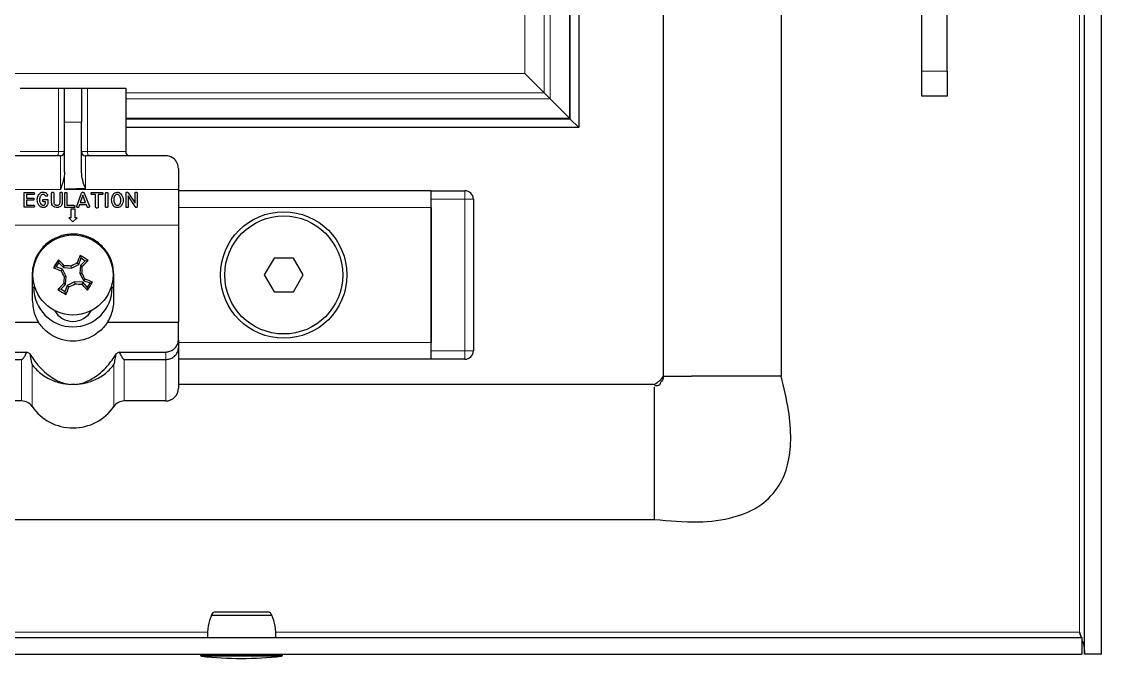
# Model space of a CAD drawing. Header units: millimetres. Extents: x -560 to 1716, y -1079 to 978.
# Drawn here: x 1389.1 to 1517.2, y -795.6 to -720 of the extents above; entities that cross this region are included whole.
import ezdxf

# ---------------------------------------------------------------- set-up
doc = ezdxf.new("R2010")
doc.units = ezdxf.units.MM

msp = doc.modelspace()

# ---------------------------------------------------------------- linework, layer by layer
at = {"color": 7, "linetype": 'Continuous', "lineweight": 25}
for p, q in [((1515.17, -795.06), (1515.17, 759.94)), ((1517.17, -795.06), (1517.17, 759.94)), ((1465.17, 726.94), (1465.17, -762.06)), ((1455.17, 697.44), (1455.17, -732.56)), ((1479.17, -717.73), (1479.17, -762.06)), ((1495.87, -725.86), (1495.87, -718.06)), ((1498.87, -725.86), (1498.87, -718.06)), ((1451.07, -728.46), (1448.77, -726.15)), ((1495.87, -728.86), (1495.87, -725.86)), ((1498.87, -725.86), (1498.87, -728.86)), ((1388.92, -727.91), (1393.45, -727.91)), ((1393.45, -727.91), (1394.17, -727.91)), ((1394.17, -727.91), (1396.17, -727.91)), ((1394.17, -731.91), (1394.17, -727.91)), ((1396.17, -727.91), (1396.17, -731.91)), ((1396.17, -727.91), (1396.9, -727.91)), ((1396.9, -727.91), (1401.42, -727.91)), ((1401.42, -727.91), (1401.42, -735.41)), ((1451.77, -729.15), (1451.07, -728.46)), ((1498.87, -728.86), (1495.87, -728.86)), ((1454.07, -731.46), (1451.77, -729.15)), ((1394.17, -737.85), (1394.17, -731.91)), ((1396.17, -737.85), (1396.17, -731.91)), ((1455.17, -732.56), (1401.42, -732.56)), ((1455.17, -732.56), (1454.17, -731.56)), ((1393.67, -735.91), (1384.17, -735.91)), ((1406.17, -735.91), (1396.67, -735.91)), ((1407.67, -737.41), (1407.67, -739.91)), ((1389.37, -740.26), (1390.44, -740.26)), ((1389.37, -742.03), (1389.37, -740.26)), ((1392.63, -741.45), (1392.63, -740.37)), ((1392.9, -740.37), (1392.9, -741.45)), ((1393.64, -741.43), (1393.64, -740.37)), ((1393.9, -740.37), (1393.9, -741.43)), ((1394.19, -742.06), (1394.19, -740.4)), ((1394.46, -740.4), (1394.46, -741.79)), ((1395.62, -741.88), (1396.19, -740.35)), ((1396.51, -740.37), (1397.11, -741.88)), ((1397.44, -740.26), (1398.56, -740.26)), ((1399.03, -741.92), (1399.03, -740.39)), ((1399.3, -740.39), (1399.3, -741.92)), ((1401.46, -741.92), (1401.46, -740.36)), ((1401.73, -740.32), (1402.53, -741.55)), ((1402.53, -741.55), (1402.53, -740.37)), ((1402.8, -740.37), (1402.8, -741.93)), ((1407.67, -739.91), (1407.67, -744.16)), ((1437.67, -740.06), (1407.67, -740.06)), ((1437.67, -740.06), (1441.67, -740.06)), ((1437.67, -741.06), (1437.67, -740.06)), ((1390.44, -740.52), (1389.64, -740.52)), ((1389.64, -740.52), (1389.64, -740.93)), ((1389.64, -740.93), (1390.38, -740.93)), ((1390.38, -741.2), (1389.64, -741.2)), ((1389.64, -741.2), (1389.64, -741.77)), ((1391.71, -741.1), (1392.2, -741.1)), ((1391.91, -741.36), (1391.71, -741.36)), ((1392.2, -741.1), (1392.2, -741.4)), ((1396.35, -740.59), (1396.04, -741.46)), ((1396.04, -741.46), (1396.67, -741.46)), ((1396.67, -741.46), (1396.35, -740.59)), ((1397.86, -740.52), (1397.44, -740.52)), ((1397.86, -741.99), (1397.86, -740.52)), ((1398.56, -740.52), (1398.17, -740.52)), ((1398.17, -740.52), (1398.17, -741.99)), ((1402.56, -741.95), (1401.72, -740.68)), ((1401.72, -740.68), (1401.72, -741.92)), ((1437.67, -759.06), (1437.67, -741.06)), ((1442.67, -741.06), (1442.67, -759.06)), ((1390.44, -742.03), (1389.37, -742.03)), ((1389.64, -741.77), (1390.44, -741.77)), ((1395.26, -742.06), (1394.19, -742.06)), ((1394.46, -741.79), (1395.25, -741.79)), ((1395.42, -742.26), (1394.92, -742.26)), ((1394.92, -742.26), (1394.92, -743.26)), ((1395.42, -743.26), (1395.42, -742.26)), ((1395.95, -741.72), (1395.86, -741.97)), ((1396.76, -741.72), (1395.95, -741.72)), ((1396.86, -741.96), (1396.76, -741.72)), ((1437.67, -742.06), (1437.67, -758.06)), ((1394.67, -743.26), (1395.17, -743.76)), ((1394.92, -743.26), (1394.67, -743.26)), ((1395.17, -743.76), (1395.67, -743.26)), ((1395.67, -743.26), (1395.42, -743.26)), ((1407.67, -744.16), (1407.67, -755.66)), ((1395.87, -748.8), (1396.13, -748.04)), ((1396.13, -748.04), (1396.02, -747.73)), ((1396.13, -748.04), (1396.63, -748.37)), ((1419.02, -748.06), (1417.87, -750.06)), ((1421.33, -748.06), (1419.02, -748.06)), ((1422.48, -750.06), (1421.33, -748.06)), ((1393.16, -749.11), (1392.85, -749.21)), ((1393.16, -749.11), (1393.49, -748.6)), ((1393.91, -749.37), (1393.16, -749.11)), ((1393.49, -748.6), (1393.46, -748.27)), ((1393.49, -748.6), (1394.03, -749.18)), ((1393.91, -749.37), (1393.75, -749.55)), ((1394.35, -750.23), (1393.91, -749.37)), ((1394.03, -749.18), (1394.14, -748.96)), ((1394.03, -749.18), (1395, -749.24)), ((1395, -749.24), (1394.95, -749)), ((1395, -749.24), (1395.87, -748.8)), ((1395.87, -748.8), (1395.68, -748.64)), ((1396.05, -748.92), (1396, -749.88)), ((1396.63, -748.37), (1396.05, -748.92)), ((1396.05, -748.92), (1396.27, -749.02)), ((1396.63, -748.37), (1396.96, -748.35)), ((1390.32, -750.06), (1390.32, -753.06)), ((1394.35, -750.23), (1394.12, -750.28)), ((1394.3, -751.2), (1394.35, -750.23)), ((1396, -749.88), (1396.23, -749.83)), ((1396, -749.88), (1396.44, -750.75)), ((1396.44, -750.75), (1396.6, -750.56)), ((1400.02, -753.06), (1400.02, -750.06)), ((1417.87, -750.06), (1419.02, -752.06)), ((1421.33, -752.06), (1422.48, -750.06)), ((1390.52, -751.56), (1390.32, -751.56)), ((1393.72, -751.74), (1393.39, -751.77)), ((1393.72, -751.74), (1394.3, -751.2)), ((1394.22, -752.07), (1393.72, -751.74)), ((1394.3, -751.2), (1394.08, -751.1)), ((1394.48, -751.32), (1394.22, -752.07)), ((1395.35, -750.88), (1394.48, -751.32)), ((1394.48, -751.32), (1394.67, -751.48)), ((1395.35, -750.88), (1395.4, -751.12)), ((1396.32, -750.93), (1395.35, -750.88)), ((1396.32, -750.93), (1396.21, -751.15)), ((1396.86, -751.52), (1396.32, -750.93)), ((1396.44, -750.75), (1397.19, -751.01)), ((1397.19, -751.01), (1396.86, -751.52)), ((1396.86, -751.52), (1396.89, -751.84)), ((1397.19, -751.01), (1397.5, -750.9)), ((1400.02, -751.56), (1399.82, -751.56)), ((1394.22, -752.07), (1394.33, -752.38)), ((1419.02, -752.06), (1421.33, -752.06)), ((1382.67, -755.66), (1391.08, -755.66)), ((1399.27, -755.66), (1407.67, -755.66)), ((1407.67, -757.8), (1407.67, -755.66)), ((1407.67, -757.8), (1407.67, -758.71)), ((1384.17, -759.2), (1389.69, -759.2)), ((1400.66, -759.2), (1406.17, -759.2)), ((1407.67, -758.71), (1407.67, -763.51)), ((1437.67, -760.06), (1437.67, -759.06)), ((1384.17, -760.09), (1389.08, -760.09)), ((1401.26, -760.09), (1406.17, -760.09)), ((1437.67, -760.06), (1407.67, -760.06)), ((1441.67, -760.06), (1437.67, -760.06)), ((1468.61, -762.06), (1468.55, -762.06)), ((1475.74, -762.06), (1468.61, -762.06)), ((1475.89, -762.06), (1475.74, -762.06)), ((1478.2, -762.06), (1475.89, -762.06)), ((1479.17, -762.06), (1478.2, -762.06)), ((1464.17, -763.06), (1407.67, -763.06)), ((1464.17, -779.06), (1464.17, -763.38)), ((1389.08, -765.01), (1384.17, -765.01)), ((1406.17, -765.01), (1401.26, -765.01)), ((976.17, -779.06), (1464.17, -779.06)), ((1418.28, -790.06), (1412.07, -790.06)), ((1411.59, -790.44), (1415.17, -790.44)), ((1415.17, -790.44), (1418.76, -790.44)), ((1514.57, -792.46), (1514.77, -793.06)), ((925.47, -793.06), (1514.87, -793.06)), ((1514.87, -793.06), (1514.87, -795.06)), ((925.47, -795.06), (1514.87, -795.06)), ((1517.17, -795.06), (1515.17, -795.06))]:
    msp.add_line(p, q, dxfattribs=at)
at = {"color": 8, "linetype": 'Continuous', "lineweight": 18}
for p, q in [((1514.57, 757.34), (1514.57, -792.46)), ((1454.07, 696.34), (1454.07, -731.46)), ((1454.17, 696.44), (1454.17, -731.56)), ((1451.07, 693.34), (1451.07, -728.46)), ((1451.77, 694.03), (1451.77, -729.15)), ((1448.77, 691.03), (1448.77, -726.15)), ((1448.77, -726.15), (991.58, -726.15)), ((1495.87, -725.86), (1498.87, -725.86)), ((1393.45, -735.41), (1393.45, -727.91)), ((1396.9, -727.91), (1396.9, -735.41)), ((1451.07, -728.46), (1401.42, -728.46)), ((1451.77, -729.15), (1401.42, -729.15)), ((1454.07, -731.46), (1401.42, -731.46)), ((1396.17, -731.91), (1394.17, -731.91)), ((1454.17, -731.56), (1401.42, -731.56)), ((1388.92, -735.41), (1393.45, -735.41)), ((1393.45, -735.41), (1394.17, -735.41)), ((1393.67, -739.91), (1393.67, -735.91)), ((1396.17, -735.41), (1396.9, -735.41)), ((1396.67, -735.91), (1396.67, -739.84)), ((1396.9, -735.41), (1401.42, -735.41)), ((1394.17, -739.91), (1394.17, -737.85)), ((1393.67, -739.91), (1382.67, -739.91)), ((1407.67, -739.91), (1394.17, -739.91)), ((1441.67, -740.06), (1441.67, -741.06)), ((1441.67, -741.06), (1437.67, -741.06)), ((1441.67, -759.06), (1441.67, -741.06)), ((1441.67, -741.06), (1442.67, -741.06)), ((1437.67, -742.06), (1407.67, -742.06)), ((1407.67, -744.16), (1382.67, -744.16)), ((1437.67, -758.06), (1407.67, -758.06)), ((1406.17, -760.09), (1406.17, -759.2)), ((1437.67, -759.06), (1441.67, -759.06)), ((1441.67, -759.06), (1441.67, -760.06)), ((1441.67, -759.06), (1442.67, -759.06)), ((1389.08, -765.01), (1389.08, -760.09)), ((1390.32, -760.69), (1390.32, -765.66)), ((1400.03, -765.66), (1400.03, -760.69)), ((1401.26, -760.09), (1401.26, -765.01)), ((1406.17, -765.01), (1406.17, -760.09)), ((1411.13, -792.46), (1029.22, -792.46)), ((1514.57, -792.46), (1419.22, -792.46)), ((1410.31, -795.18), (1415.17, -795.18)), ((1410.43, -795.31), (1415.17, -795.31)), ((1415.17, -795.18), (1420.04, -795.18)), ((1415.17, -795.31), (1419.92, -795.31))]:
    msp.add_line(p, q, dxfattribs=at)
at = {"color": 8, "linetype": 'Continuous', "lineweight": 18, "flags": 128}
for points in [[(1393.45, -735.41), (1393.45, -735.51), (1393.44, -735.6), (1393.43, -735.69), (1393.41, -735.76), (1393.39, -735.82), (1393.37, -735.87), (1393.34, -735.9), (1393.31, -735.91)], [(1397.04, -735.91), (1397.01, -735.9), (1396.98, -735.87), (1396.96, -735.82), (1396.94, -735.76), (1396.92, -735.69), (1396.91, -735.6), (1396.9, -735.51), (1396.9, -735.41)]]:
    msp.add_lwpolyline(points, dxfattribs=at)
at = {"color": 7, "linetype": 'Continuous', "lineweight": 25}
for centre, radius in [((1420.17, -750.06), 7.5), ((1420.17, -750.06), 7), ((1395.17, -750.06), 4.75)]:
    msp.add_circle(centre, radius, dxfattribs=at)
for centre, radius, start, end in [((1393.67, -735.41), 0.5, 270, 0), ((1396.67, -735.41), 0.5, 180, 270), ((1401.92, -735.41), 0.5, 180, 270), ((1441.67, -741.06), 1, 0, 90), ((1460.48, -772.47), 69.05, 159.0058, 159.8057), ((1355.62, -810.78), 74.88, 56.4919, 57.3486), ((1455.89, -789.61), 74.88, 146.4919, 147.3486), ((1417.59, -684.75), 69.05, 249.0058, 249.8057), ((1344.5, -796.96), 69.05, 44.0348, 44.8347), ((1391.16, -824.51), 75.61, 87.129, 87.7468), ((1428.94, -816.54), 75.61, 116.0937, 116.7115), ((1320.72, -746.05), 75.61, 357.129, 357.7468), ((1348.28, -699.38), 69.05, 314.0348, 314.8347), ((1461.66, -716.3), 75.61, 206.0937, 206.7115), ((1469.63, -754.07), 75.61, 177.129, 177.7468), ((1328.69, -783.82), 75.61, 26.0937, 26.7115), ((1372.76, -815.37), 69.05, 69.0058, 69.8057), ((1395.17, -751.56), 4.65, 180, 0), ((1442.07, -800.73), 69.05, 134.0348, 134.8347), ((1434.73, -689.34), 74.88, 236.4919, 237.3486), ((1329.87, -727.64), 69.05, 339.0058, 339.8057), ((1361.41, -683.58), 75.61, 296.0937, 296.7115), ((1399.19, -675.6), 75.61, 267.129, 267.7468), ((1445.85, -703.16), 69.05, 224.0348, 224.8347), ((1334.45, -710.51), 74.88, 326.4919, 327.3486), ((1395.17, -753.06), 2.5, 209.1764, 330.8236), ((1441.67, -759.06), 1, 270, 0), ((1406.17, -763.51), 1.5, 270, 0), ((1389.08, -766.51), 1.5, 34.5604, 90), ((1395.17, -762.31), 5.9, 214.5604, 325.4396), ((1401.26, -766.51), 1.5, 90, 145.4396), ((1412.07, -790.56), 0.5, 90, 166.6165), ((1418.28, -790.56), 0.5, 13.3835, 90), ((1417.3, -792.79), 6.18, 157.6346, 182.4658), ((1413.05, -792.79), 6.18, 357.5342, 22.3654), ((1436.08, -795.12), 25.77, 179.861, 180.139), ((1410.44, -795.18), 0.126, 180, 263.9744), ((1415.18, -750.31), 45.25, 263.9744, 269.9984), ((1415.17, -750.31), 45.25, 270.0016, 276.0256), ((1419.91, -795.18), 0.126, 276.0256, 0), ((1394.27, -795.12), 25.77, 359.861, 0.139)]:
    msp.add_arc(centre, radius, start, end, dxfattribs=at)
msp.add_ellipse((16823.36, -739.91), major_axis=(15429.18, 0), ratio=0.000259, start_param=3.123591, end_param=3.141593, dxfattribs=at)
for points, knots in [([(1407.67, -737.41), (1407.65, -737.22), (1407.59, -736.75), (1407.13, -736.17), (1406.6, -735.93), (1406.25, -735.91), (1406.18, -735.91), (1406.17, -735.91)], [0, 0, 0, 0, 0.19414, 0.485275, 0.898779, 0.996769, 1, 1, 1, 1]), ([(1394.17, -737.85), (1394.14, -738.18), (1394.06, -738.89), (1393.8, -739.55), (1393.68, -739.9), (1393.67, -739.91)], [0, 0, 0, 0, 0.475461, 0.994056, 1, 1, 1, 1]), ([(1396.67, -739.84), (1396.67, -739.84), (1396.67, -739.84), (1396.67, -739.83), (1396.65, -739.81), (1396.62, -739.73), (1396.5, -739.4), (1396.28, -738.77), (1396.21, -738.17), (1396.17, -737.85)], [0, 0, 0, 0, 0.00167, 0.003889, 0.009531, 0.034361, 0.132751, 0.526214, 1, 1, 1, 1]), ([(1390.44, -740.26), (1390.46, -740.26), (1390.5, -740.26), (1390.56, -740.29), (1390.59, -740.34), (1390.59, -740.38), (1390.59, -740.39)], [0, 0, 0, 0, 0.280872, 0.559701, 0.779382, 1, 1, 1, 1]), ([(1390.59, -740.39), (1390.59, -740.41), (1390.58, -740.46), (1390.53, -740.52), (1390.47, -740.52), (1390.44, -740.52)], [0, 0, 0, 0, 0.281053, 0.559663, 1, 1, 1, 1]), ([(1391.13, -740.49), (1391.21, -740.41), (1391.34, -740.26), (1391.53, -740.24), (1391.62, -740.24)], [0, 0, 0, 0, 0.559217, 1, 1, 1, 1]), ([(1391.62, -740.24), (1391.69, -740.24), (1391.81, -740.24), (1391.92, -740.3), (1391.97, -740.33)], [0, 0, 0, 0, 0.560514, 1, 1, 1, 1]), ([(1391.97, -740.33), (1392, -740.36), (1392.07, -740.41), (1392.12, -740.48), (1392.14, -740.51)], [0, 0, 0, 0, 0.559542, 1, 1, 1, 1]), ([(1392.63, -740.37), (1392.63, -740.35), (1392.64, -740.31), (1392.66, -740.26), (1392.71, -740.24), (1392.74, -740.24), (1392.75, -740.24)], [0, 0, 0, 0, 0.280849, 0.55949, 0.779158, 1, 1, 1, 1]), ([(1392.75, -740.24), (1392.77, -740.24), (1392.82, -740.24), (1392.87, -740.27), (1392.9, -740.32), (1392.9, -740.35), (1392.9, -740.37)], [0, 0, 0, 0, 0.2809103, 0.559174, 0.7791663, 1, 1, 1, 1]), ([(1393.64, -740.37), (1393.64, -740.35), (1393.64, -740.31), (1393.67, -740.26), (1393.72, -740.24), (1393.75, -740.24), (1393.76, -740.24)], [0, 0, 0, 0, 0.2809, 0.559498, 0.779148, 1, 1, 1, 1]), ([(1393.76, -740.24), (1393.78, -740.24), (1393.82, -740.24), (1393.88, -740.27), (1393.9, -740.32), (1393.9, -740.35), (1393.9, -740.37)], [0, 0, 0, 0, 0.2808885, 0.5590229, 0.7791551, 1, 1, 1, 1]), ([(1394.19, -740.4), (1394.19, -740.38), (1394.19, -740.34), (1394.22, -740.29), (1394.27, -740.26), (1394.3, -740.26), (1394.31, -740.26)], [0, 0, 0, 0, 0.280912, 0.559405, 0.779108, 1, 1, 1, 1]), ([(1394.31, -740.26), (1394.33, -740.26), (1394.38, -740.26), (1394.43, -740.3), (1394.45, -740.35), (1394.45, -740.38), (1394.46, -740.4)], [0, 0, 0, 0, 0.280813, 0.559099, 0.77917, 1, 1, 1, 1]), ([(1396.19, -740.35), (1396.2, -740.33), (1396.21, -740.29), (1396.26, -740.25), (1396.31, -740.24), (1396.34, -740.24)], [0, 0, 0, 0, 0.281465, 0.561772, 1, 1, 1, 1]), ([(1396.34, -740.24), (1396.36, -740.24), (1396.4, -740.24), (1396.48, -740.28), (1396.5, -740.33), (1396.51, -740.37)], [0, 0, 0, 0, 0.281226, 0.561522, 1, 1, 1, 1]), ([(1397.31, -740.39), (1397.31, -740.37), (1397.31, -740.33), (1397.35, -740.28), (1397.4, -740.26), (1397.43, -740.26), (1397.44, -740.26)], [0, 0, 0, 0, 0.280713, 0.558701, 0.779045, 1, 1, 1, 1]), ([(1397.44, -740.52), (1397.42, -740.52), (1397.38, -740.52), (1397.33, -740.49), (1397.31, -740.44), (1397.31, -740.41), (1397.31, -740.39)], [0, 0, 0, 0, 0.28076, 0.558821, 0.778915, 1, 1, 1, 1]), ([(1398.56, -740.26), (1398.58, -740.26), (1398.63, -740.26), (1398.69, -740.29), (1398.72, -740.34), (1398.72, -740.37), (1398.72, -740.39)], [0, 0, 0, 0, 0.280951, 0.559967, 0.779431, 1, 1, 1, 1]), ([(1398.72, -740.39), (1398.72, -740.41), (1398.72, -740.46), (1398.66, -740.52), (1398.6, -740.52), (1398.56, -740.52)], [0, 0, 0, 0, 0.281019, 0.559679, 1, 1, 1, 1]), ([(1399.03, -740.39), (1399.04, -740.37), (1399.04, -740.33), (1399.06, -740.29), (1399.11, -740.26), (1399.14, -740.26), (1399.15, -740.26)], [0, 0, 0, 0, 0.280828, 0.559417, 0.779393, 1, 1, 1, 1]), ([(1399.15, -740.26), (1399.17, -740.26), (1399.22, -740.26), (1399.27, -740.29), (1399.3, -740.34), (1399.3, -740.37), (1399.3, -740.39)], [0, 0, 0, 0, 0.2807653, 0.5591779, 0.7791749, 1, 1, 1, 1]), ([(1399.92, -740.53), (1399.99, -740.44), (1400.11, -740.28), (1400.31, -740.25), (1400.4, -740.24)], [0, 0, 0, 0, 0.560137, 1, 1, 1, 1]), ([(1400.4, -740.24), (1400.46, -740.24), (1400.58, -740.25), (1400.78, -740.34), (1400.87, -740.46), (1400.93, -740.53)], [0, 0, 0, 0, 0.280496, 0.560765, 1, 1, 1, 1]), ([(1401.46, -740.36), (1401.46, -740.34), (1401.46, -740.31), (1401.49, -740.26), (1401.53, -740.24), (1401.56, -740.24), (1401.57, -740.24)], [0, 0, 0, 0, 0.280941, 0.559114, 0.779089, 1, 1, 1, 1]), ([(1401.57, -740.24), (1401.59, -740.24), (1401.62, -740.24), (1401.68, -740.26), (1401.71, -740.3), (1401.73, -740.32)], [0, 0, 0, 0, 0.2806376, 0.5608768, 1, 1, 1, 1]), ([(1402.53, -740.37), (1402.53, -740.35), (1402.54, -740.31), (1402.56, -740.26), (1402.61, -740.24), (1402.64, -740.24), (1402.65, -740.24)], [0, 0, 0, 0, 0.280888, 0.559482, 0.77927, 1, 1, 1, 1]), ([(1402.65, -740.24), (1402.68, -740.24), (1402.72, -740.24), (1402.77, -740.27), (1402.8, -740.32), (1402.8, -740.35), (1402.8, -740.37)], [0, 0, 0, 0, 0.280836, 0.55925, 0.779182, 1, 1, 1, 1]), ([(1390.38, -740.93), (1390.41, -740.93), (1390.45, -740.93), (1390.51, -740.96), (1390.54, -741.01), (1390.54, -741.05), (1390.54, -741.06)], [0, 0, 0, 0, 0.280945, 0.559897, 0.779525, 1, 1, 1, 1]), ([(1390.54, -741.06), (1390.54, -741.09), (1390.53, -741.13), (1390.48, -741.19), (1390.42, -741.19), (1390.38, -741.2)], [0, 0, 0, 0, 0.281099, 0.559768, 1, 1, 1, 1]), ([(1390.93, -741.16), (1390.94, -741.03), (1390.95, -740.78), (1391.07, -740.58), (1391.13, -740.49)], [0, 0, 0, 0, 0.56034, 1, 1, 1, 1]), ([(1391.12, -741.77), (1391.06, -741.66), (1390.95, -741.47), (1390.94, -741.26), (1390.93, -741.16)], [0, 0, 0, 0, 0.559347, 1, 1, 1, 1]), ([(1391.61, -740.5), (1391.57, -740.5), (1391.5, -740.51), (1391.38, -740.59), (1391.22, -740.8), (1391.21, -741.01), (1391.2, -741.16)], [0, 0, 0, 0, 0.1253317, 0.2506948, 0.5007376, 1, 1, 1, 1]), ([(1391.2, -741.16), (1391.2, -741.25), (1391.21, -741.4), (1391.28, -741.53), (1391.31, -741.59)], [0, 0, 0, 0, 0.55998, 1, 1, 1, 1]), ([(1391.31, -741.59), (1391.36, -741.65), (1391.45, -741.76), (1391.58, -741.78), (1391.64, -741.79)], [0, 0, 0, 0, 0.560858, 1, 1, 1, 1]), ([(1391.58, -741.23), (1391.58, -741.21), (1391.58, -741.17), (1391.61, -741.12), (1391.66, -741.1), (1391.69, -741.1), (1391.71, -741.1)], [0, 0, 0, 0, 0.280637, 0.55889, 0.779144, 1, 1, 1, 1]), ([(1391.71, -741.36), (1391.69, -741.36), (1391.65, -741.36), (1391.6, -741.33), (1391.58, -741.28), (1391.58, -741.25), (1391.58, -741.23)], [0, 0, 0, 0, 0.280664, 0.558735, 0.779002, 1, 1, 1, 1]), ([(1391.8, -740.55), (1391.77, -740.53), (1391.71, -740.5), (1391.64, -740.5), (1391.61, -740.5)], [0, 0, 0, 0, 0.5586335, 1, 1, 1, 1]), ([(1391.64, -741.79), (1391.67, -741.79), (1391.73, -741.79), (1391.83, -741.74), (1391.86, -741.67), (1391.88, -741.63)], [0, 0, 0, 0, 0.281265, 0.561609, 1, 1, 1, 1]), ([(1391.9, -740.66), (1391.89, -740.64), (1391.86, -740.6), (1391.82, -740.56), (1391.8, -740.55)], [0, 0, 0, 0, 0.560467, 1, 1, 1, 1]), ([(1391.88, -741.63), (1391.89, -741.58), (1391.91, -741.49), (1391.91, -741.4), (1391.91, -741.36)], [0, 0, 0, 0, 0.559597, 1, 1, 1, 1]), ([(1392.01, -740.72), (1391.99, -740.72), (1391.94, -740.71), (1391.92, -740.68), (1391.9, -740.66)], [0, 0, 0, 0, 0.558039, 1, 1, 1, 1]), ([(1392.2, -741.4), (1392.2, -741.51), (1392.18, -741.71), (1392.05, -741.87), (1391.99, -741.93)], [0, 0, 0, 0, 0.560493, 1, 1, 1, 1]), ([(1392.17, -740.6), (1392.16, -740.62), (1392.15, -740.66), (1392.11, -740.7), (1392.06, -740.72), (1392.03, -740.72), (1392.01, -740.72)], [0, 0, 0, 0, 0.277709, 0.558209, 0.77892, 1, 1, 1, 1]), ([(1392.14, -740.51), (1392.15, -740.53), (1392.16, -740.55), (1392.17, -740.58), (1392.17, -740.6)], [0, 0, 0, 0, 0.560691, 1, 1, 1, 1]), ([(1392.85, -741.92), (1392.78, -741.85), (1392.65, -741.71), (1392.64, -741.53), (1392.63, -741.45)], [0, 0, 0, 0, 0.558332, 1, 1, 1, 1]), ([(1392.9, -741.45), (1392.9, -741.51), (1392.91, -741.61), (1392.98, -741.68), (1393.02, -741.72)], [0, 0, 0, 0, 0.560313, 1, 1, 1, 1]), ([(1393.27, -741.79), (1393.33, -741.79), (1393.43, -741.78), (1393.57, -741.69), (1393.63, -741.56), (1393.64, -741.48), (1393.64, -741.43)], [0, 0, 0, 0, 0.280935, 0.559487, 0.779245, 1, 1, 1, 1]), ([(1393.9, -741.43), (1393.9, -741.53), (1393.89, -741.71), (1393.73, -741.93), (1393.51, -742.03), (1393.36, -742.05), (1393.29, -742.06)], [0, 0, 0, 0, 0.280416, 0.558636, 0.778958, 1, 1, 1, 1]), ([(1399.75, -741.16), (1399.76, -741.03), (1399.77, -740.81), (1399.88, -740.62), (1399.92, -740.53)], [0, 0, 0, 0, 0.559914, 1, 1, 1, 1]), ([(1399.93, -741.78), (1399.87, -741.67), (1399.77, -741.47), (1399.76, -741.25), (1399.75, -741.16)], [0, 0, 0, 0, 0.559149, 1, 1, 1, 1]), ([(1400.11, -740.7), (1400.08, -740.78), (1400.02, -740.93), (1400.02, -741.09), (1400.02, -741.16)], [0, 0, 0, 0, 0.5590754, 1, 1, 1, 1]), ([(1400.02, -741.16), (1400.02, -741.24), (1400.03, -741.4), (1400.09, -741.54), (1400.12, -741.6)], [0, 0, 0, 0, 0.560273, 1, 1, 1, 1]), ([(1400.4, -740.5), (1400.37, -740.5), (1400.3, -740.51), (1400.19, -740.58), (1400.14, -740.66), (1400.11, -740.7)], [0, 0, 0, 0, 0.279832, 0.559843, 1, 1, 1, 1]), ([(1400.12, -741.6), (1400.17, -741.66), (1400.24, -741.77), (1400.37, -741.79), (1400.43, -741.79)], [0, 0, 0, 0, 0.560567, 1, 1, 1, 1]), ([(1400.74, -740.7), (1400.69, -740.64), (1400.6, -740.53), (1400.46, -740.51), (1400.4, -740.5)], [0, 0, 0, 0, 0.559596, 1, 1, 1, 1]), ([(1400.43, -741.79), (1400.47, -741.79), (1400.54, -741.79), (1400.66, -741.72), (1400.72, -741.65), (1400.75, -741.6)], [0, 0, 0, 0, 0.280435, 0.560605, 1, 1, 1, 1]), ([(1400.86, -741.16), (1400.85, -741.07), (1400.84, -740.91), (1400.77, -740.77), (1400.74, -740.7)], [0, 0, 0, 0, 0.560046, 1, 1, 1, 1]), ([(1400.75, -741.6), (1400.79, -741.52), (1400.85, -741.38), (1400.85, -741.22), (1400.86, -741.16)], [0, 0, 0, 0, 0.559133, 1, 1, 1, 1]), ([(1400.93, -740.53), (1400.99, -740.64), (1401.1, -740.84), (1401.11, -741.06), (1401.12, -741.16)], [0, 0, 0, 0, 0.559312, 1, 1, 1, 1]), ([(1401.12, -741.16), (1401.11, -741.28), (1401.1, -741.5), (1400.99, -741.69), (1400.94, -741.78)], [0, 0, 0, 0, 0.559865, 1, 1, 1, 1]), ([(1390.44, -741.77), (1390.46, -741.77), (1390.5, -741.77), (1390.56, -741.8), (1390.59, -741.85), (1390.59, -741.89), (1390.59, -741.9)], [0, 0, 0, 0, 0.280912, 0.559714, 0.779499, 1, 1, 1, 1]), ([(1390.59, -741.9), (1390.59, -741.92), (1390.58, -741.97), (1390.53, -742.03), (1390.47, -742.03), (1390.44, -742.03)], [0, 0, 0, 0, 0.2812138, 0.5599009, 1, 1, 1, 1]), ([(1391.65, -742.06), (1391.59, -742.05), (1391.47, -742.04), (1391.28, -741.95), (1391.18, -741.84), (1391.12, -741.77)], [0, 0, 0, 0, 0.280314, 0.560507, 1, 1, 1, 1]), ([(1391.99, -741.93), (1391.94, -741.97), (1391.83, -742.05), (1391.71, -742.05), (1391.65, -742.06)], [0, 0, 0, 0, 0.558998, 1, 1, 1, 1]), ([(1393.29, -742.06), (1393.2, -742.06), (1393.04, -742.05), (1392.91, -741.96), (1392.85, -741.92)], [0, 0, 0, 0, 0.55925, 1, 1, 1, 1]), ([(1393.02, -741.72), (1393.06, -741.74), (1393.14, -741.79), (1393.23, -741.79), (1393.27, -741.79)], [0, 0, 0, 0, 0.559441, 1, 1, 1, 1]), ([(1395.25, -741.79), (1395.28, -741.8), (1395.32, -741.8), (1395.38, -741.82), (1395.4, -741.87), (1395.41, -741.91), (1395.41, -741.93)], [0, 0, 0, 0, 0.280855, 0.559718, 0.779518, 1, 1, 1, 1]), ([(1395.41, -741.93), (1395.41, -741.95), (1395.4, -741.99), (1395.35, -742.05), (1395.29, -742.06), (1395.26, -742.06)], [0, 0, 0, 0, 0.2812663, 0.5600784, 1, 1, 1, 1]), ([(1395.61, -741.93), (1395.61, -741.92), (1395.61, -741.91), (1395.61, -741.89), (1395.62, -741.88)], [0, 0, 0, 0, 0.559504, 1, 1, 1, 1]), ([(1395.73, -742.06), (1395.71, -742.06), (1395.68, -742.05), (1395.63, -742.02), (1395.61, -741.98), (1395.61, -741.95), (1395.61, -741.93)], [0, 0, 0, 0, 0.279579, 0.559194, 0.779582, 1, 1, 1, 1]), ([(1395.86, -741.97), (1395.86, -741.98), (1395.84, -742.01), (1395.8, -742.05), (1395.76, -742.06), (1395.73, -742.06)], [0, 0, 0, 0, 0.2807697, 0.5608069, 1, 1, 1, 1]), ([(1396.97, -742.06), (1396.96, -742.06), (1396.93, -742.05), (1396.88, -742.02), (1396.87, -741.99), (1396.86, -741.96)], [0, 0, 0, 0, 0.280695, 0.560335, 1, 1, 1, 1]), ([(1397.12, -741.93), (1397.11, -741.95), (1397.11, -741.99), (1397.06, -742.03), (1397.02, -742.06), (1396.99, -742.06), (1396.97, -742.06)], [0, 0, 0, 0, 0.278517, 0.558613, 0.779333, 1, 1, 1, 1]), ([(1397.11, -741.88), (1397.11, -741.89), (1397.11, -741.91), (1397.12, -741.93), (1397.12, -741.93)], [0, 0, 0, 0, 0.560081, 1, 1, 1, 1]), ([(1398, -742.13), (1397.98, -742.13), (1397.94, -742.13), (1397.89, -742.09), (1397.86, -742.04), (1397.86, -742.01), (1397.86, -741.99)], [0, 0, 0, 0, 0.280822, 0.559059, 0.779094, 1, 1, 1, 1]), ([(1398.17, -741.99), (1398.17, -742.01), (1398.17, -742.06), (1398.1, -742.12), (1398.04, -742.13), (1398, -742.13)], [0, 0, 0, 0, 0.280801, 0.559621, 1, 1, 1, 1]), ([(1399.15, -742.06), (1399.13, -742.06), (1399.1, -742.05), (1399.05, -742.02), (1399.04, -741.97), (1399.03, -741.94), (1399.03, -741.92)], [0, 0, 0, 0, 0.2804367, 0.5582807, 0.7788987, 1, 1, 1, 1]), ([(1399.3, -741.92), (1399.3, -741.95), (1399.29, -741.99), (1399.26, -742.04), (1399.2, -742.06), (1399.17, -742.06), (1399.15, -742.06)], [0, 0, 0, 0, 0.280518, 0.5583, 0.778735, 1, 1, 1, 1]), ([(1400.43, -742.06), (1400.37, -742.05), (1400.26, -742.05), (1400.08, -741.96), (1399.99, -741.84), (1399.93, -741.78)], [0, 0, 0, 0, 0.280367, 0.560574, 1, 1, 1, 1]), ([(1400.94, -741.78), (1400.87, -741.87), (1400.73, -742.03), (1400.52, -742.05), (1400.43, -742.06)], [0, 0, 0, 0, 0.559137, 1, 1, 1, 1]), ([(1401.58, -742.06), (1401.56, -742.06), (1401.52, -742.05), (1401.46, -742.01), (1401.46, -741.95), (1401.46, -741.92)], [0, 0, 0, 0, 0.281503, 0.560294, 1, 1, 1, 1]), ([(1401.72, -741.92), (1401.72, -741.94), (1401.72, -741.98), (1401.68, -742.04), (1401.63, -742.06), (1401.59, -742.06), (1401.58, -742.06)], [0, 0, 0, 0, 0.280569, 0.558477, 0.77887, 1, 1, 1, 1]), ([(1402.68, -742.06), (1402.66, -742.06), (1402.63, -742.05), (1402.59, -742.01), (1402.57, -741.97), (1402.56, -741.95)], [0, 0, 0, 0, 0.278585, 0.558866, 1, 1, 1, 1]), ([(1402.8, -741.93), (1402.8, -741.94), (1402.8, -741.98), (1402.77, -742.03), (1402.72, -742.06), (1402.69, -742.06), (1402.68, -742.06)], [0, 0, 0, 0, 0.280953, 0.559391, 0.779073, 1, 1, 1, 1]), ([(1400.02, -750.06), (1399.98, -749.55), (1399.9, -748.55), (1399.12, -747.08), (1397.93, -745.96), (1396.47, -745.29), (1394.85, -745.13), (1393.25, -745.51), (1391.87, -746.39), (1390.88, -747.63), (1390.39, -748.93), (1390.34, -749.72), (1390.32, -750.06)], [0, 0, 0, 0, 0.108524, 0.217459, 0.318088, 0.417791, 0.519828, 0.622975, 0.725929, 0.827131, 0.926323, 1, 1, 1, 1]), ([(1390.32, -753.06), (1390.41, -753.68), (1390.58, -754.96), (1391.05, -755.6), (1391.07, -755.65), (1391.08, -755.66)], [0, 0, 0, 0, 0.417668, 0.852903, 1, 1, 1, 1]), ([(1399.27, -755.66), (1399.32, -755.58), (1399.43, -755.41), (1399.95, -754.34), (1400.01, -753.36), (1400.02, -753.06)], [0, 0, 0, 0, 0.378823, 0.812228, 1, 1, 1, 1]), ([(1399.27, -755.66), (1399.25, -755.69), (1399.21, -755.76), (1398.84, -756.26), (1398.19, -756.9), (1397.27, -757.48), (1396.12, -757.87), (1394.79, -757.96), (1393.44, -757.66), (1392.32, -757.03), (1391.59, -756.35), (1391.2, -755.85), (1391.09, -755.67), (1391.08, -755.66), (1391.08, -755.66)], [0, 0, 0, 0, 0.088505, 0.177138, 0.262858, 0.344694, 0.430485, 0.525193, 0.625645, 0.723911, 0.812494, 0.894483, 0.978997, 1, 1, 1, 1]), ([(1406.17, -759.2), (1406.34, -759.18), (1406.68, -759.15), (1407.12, -758.9), (1407.46, -758.54), (1407.65, -758.15), (1407.67, -757.9), (1407.67, -757.8)], [0, 0, 0, 0, 0.2129, 0.425707, 0.640613, 0.853382, 1, 1, 1, 1]), ([(1389.08, -760.09), (1389.09, -760.09), (1389.11, -760.09), (1389.14, -760.08), (1389.2, -760.05), (1389.34, -759.9), (1389.5, -759.61), (1389.62, -759.34), (1389.69, -759.2)], [0, 0, 0, 0, 0.008383, 0.019125, 0.04457, 0.140638, 0.521171, 1, 1, 1, 1]), ([(1390.06, -759.43), (1390.04, -759.42), (1389.93, -759.32), (1389.8, -759.25), (1389.69, -759.2)], [0, 0, 0, 0, 0.161974, 1, 1, 1, 1]), ([(1390.06, -759.43), (1390.08, -759.58), (1390.13, -759.86), (1390.19, -760.2), (1390.23, -760.45), (1390.29, -760.61), (1390.32, -760.69)], [0, 0, 0, 0, 0.383006, 0.690448, 0.847653, 1, 1, 1, 1]), ([(1390.06, -759.43), (1390.36, -759.89), (1391.08, -760.99), (1392.46, -762.16), (1393.82, -762.88), (1394.62, -763), (1394.91, -763.04)], [0, 0, 0, 0, 0.255351, 0.615516, 0.86211, 1, 1, 1, 1]), ([(1395.43, -763.04), (1395.65, -763.02), (1396.37, -762.92), (1397.73, -762.28), (1399.2, -761.09), (1399.97, -759.92), (1400.29, -759.43)], [0, 0, 0, 0, 0.101651, 0.345128, 0.729048, 1, 1, 1, 1]), ([(1400.03, -760.69), (1400.03, -760.69), (1400.04, -760.68), (1400.04, -760.67), (1400.06, -760.64), (1400.09, -760.54), (1400.16, -760.22), (1400.22, -759.84), (1400.27, -759.52), (1400.29, -759.43)], [0, 0, 0, 0, 0.003748, 0.008698, 0.018275, 0.054741, 0.199177, 0.774578, 1, 1, 1, 1]), ([(1400.66, -759.2), (1400.55, -759.25), (1400.42, -759.32), (1400.31, -759.41), (1400.29, -759.43)], [0, 0, 0, 0, 0.7894027, 1, 1, 1, 1]), ([(1400.66, -759.2), (1400.68, -759.25), (1400.75, -759.4), (1400.85, -759.59), (1400.94, -759.76), (1401.01, -759.88), (1401.07, -759.95), (1401.11, -760), (1401.14, -760.04), (1401.18, -760.06), (1401.2, -760.08), (1401.23, -760.09), (1401.25, -760.09), (1401.26, -760.09), (1401.26, -760.09)], [0, 0, 0, 0, 0.193858, 0.459768, 0.637307, 0.756, 0.835565, 0.889145, 0.925488, 0.950425, 0.97632, 0.986721, 0.99531, 1, 1, 1, 1]), ([(1406.17, -760.09), (1406.34, -760.07), (1406.68, -760.04), (1407.13, -759.81), (1407.47, -759.46), (1407.64, -759.08), (1407.67, -758.83), (1407.67, -758.73), (1407.67, -758.71)], [0, 0, 0, 0, 0.214635, 0.429269, 0.643917, 0.858595, 0.982146, 1, 1, 1, 1]), ([(1390.32, -760.69), (1390.51, -760.92), (1391.02, -761.54), (1392.13, -762.34), (1393.53, -762.9), (1394.48, -763), (1394.91, -763.04)], [0, 0, 0, 0, 0.169618, 0.470039, 0.762685, 1, 1, 1, 1]), ([(1395.43, -763.04), (1395.86, -763), (1396.82, -762.9), (1398.22, -762.34), (1399.33, -761.54), (1399.84, -760.92), (1400.03, -760.69)], [0, 0, 0, 0, 0.237351, 0.529954, 0.830331, 1, 1, 1, 1]), ([(1465.21, -762.06), (1465.2, -762.19), (1465.17, -762.44), (1465.04, -762.64), (1464.92, -762.73), (1464.87, -762.83), (1464.85, -762.9), (1464.83, -762.96), (1464.81, -762.99), (1464.8, -763.03), (1464.76, -763.08), (1464.71, -763.13), (1464.59, -763.19), (1464.4, -763.23), (1464.25, -763.22), (1464.17, -763.22)], [0, 0, 0, 0, 0.233411, 0.418546, 0.549351, 0.595026, 0.631329, 0.647111, 0.661994, 0.676639, 0.691742, 0.725563, 0.766794, 0.872627, 1, 1, 1, 1]), ([(1464.17, -779.06), (1465.9, -779.23), (1469.04, -779.53), (1473.37, -779.01), (1476.8, -777.59), (1479.01, -775.27), (1480.1, -772.5), (1480.42, -769.46), (1480.12, -765.89), (1479.51, -763.41), (1479.17, -762.06)], [0, 0, 0, 0, 0.176713, 0.320911, 0.440308, 0.54837, 0.6374, 0.738878, 0.858543, 1, 1, 1, 1]), ([(1465.17, -762.06), (1465.03, -762.28), (1464.76, -762.69), (1464.35, -762.94), (1464.17, -763.06)], [0, 0, 0, 0, 0.561561, 1, 1, 1, 1]), ([(1465.29, -762.06), (1465.32, -762.06), (1465.4, -762.06), (1465.86, -762.06), (1466.15, -762.06)], [0, 0, 0, 0, 0.356727, 1, 1, 1, 1]), ([(1395.43, -763.04), (1395.34, -763.05), (1395.16, -763.06), (1394.99, -763.05), (1394.91, -763.04)], [0, 0, 0, 0, 0.558993, 1, 1, 1, 1]), ([(1514.87, -793.06), (1514.82, -793.06), (1514.77, -792.99), (1514.67, -792.77), (1514.62, -792.62), (1514.57, -792.46)], [0, 0, 0, 0, 0.5, 0.5, 1, 1, 1, 1]), ([(1514.87, -793.38), (1514.92, -793.5), (1515.11, -794.06), (1515.15, -794.62), (1515.17, -795.06)], [0, 0, 0, 0, 0.2265409, 1, 1, 1, 1])]:
    msp.add_open_spline(points, degree=3, knots=knots, dxfattribs=at)
msp.add_open_spline([(1466.15, -762.06), (1466.48, -762.06), (1467.13, -762.06), (1468.07, -762.06), (1468.55, -762.06)], degree=3, dxfattribs=at)

doc.saveas('drawing.dxf')
